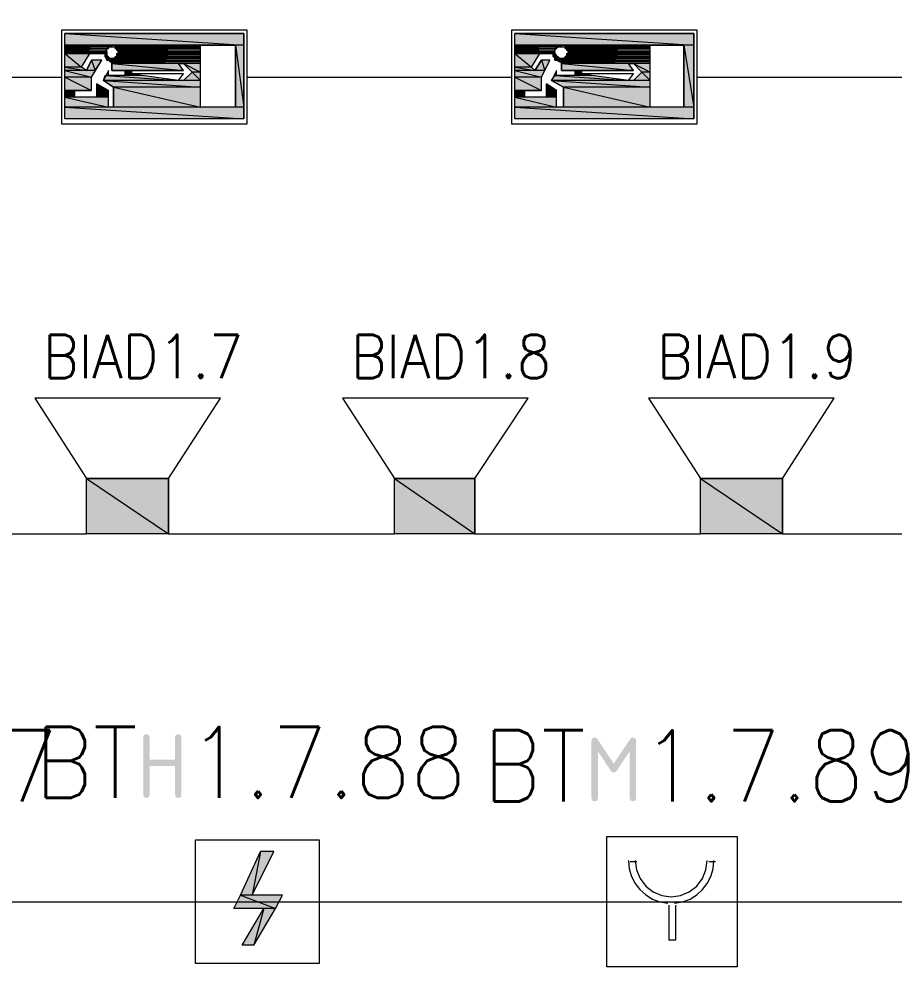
# Model space of a CAD drawing. Header units: millimetres. Extents: x 0 to 420, y 0 to 297.
# Drawn here: x 113.91 to 136.06, y 146.38 to 170.84 of the extents above; entities that cross this region are included whole.
import ezdxf

# ---------------------------------------------------------------- set-up
doc = ezdxf.new("R2010")
doc.units = ezdxf.units.MM
doc.styles.get("Standard").update_dxf_attribs({"font": 'STANDARD'})

msp = doc.modelspace()

# ---------------------------------------------------------------- hatches: boundary and pattern name
h = msp.add_hatch(color=82)
h.paths.add_polyline_path([(119.591668, 170.476333), (115.062001, 170.476333), (119.591668, 170.179999)], flags=0)
h.paths.add_polyline_path([(115.062001, 170.476333), (119.591668, 170.179999), (115.062001, 170.179999)], flags=0)
h = msp.add_hatch(color=82)
h.paths.add_polyline_path([(130.979334, 170.476333), (126.449668, 170.476333), (130.979334, 170.179999)], flags=0)
h.paths.add_polyline_path([(126.449668, 170.476333), (130.979334, 170.179999), (126.449668, 170.179999)], flags=0)
h = msp.add_hatch(color=82)
h.paths.add_polyline_path([(115.062001, 170.179999), (118.491001, 170.179999)], flags=0)
h.paths.add_polyline_path([(118.491001, 170.179999), (115.062001, 170.179999)], flags=0)
h = msp.add_hatch(color=82)
h.paths.add_polyline_path([(116.162668, 170.179999), (115.062001, 170.179999), (116.162668, 170.137666)], flags=0)
h.paths.add_polyline_path([(115.062001, 170.179999), (116.162668, 170.137666), (115.062001, 170.137666)], flags=0)
h = msp.add_hatch(color=82)
h.paths.add_polyline_path([(116.162668, 170.137666), (115.062001, 170.137666), (116.120335, 170.095333)], flags=0)
h.paths.add_polyline_path([(115.062001, 170.137666), (116.120335, 170.095333), (115.062001, 170.095333)], flags=0)
h = msp.add_hatch(color=82)
h.paths.add_polyline_path([(116.120335, 170.095333), (115.062001, 170.095333), (116.120335, 170.052999)], flags=0)
h.paths.add_polyline_path([(115.062001, 170.095333), (116.120335, 170.052999), (115.062001, 170.052999)], flags=0)
h = msp.add_hatch(color=82)
h.paths.add_polyline_path([(116.120335, 170.052999), (115.062001, 170.052999), (116.078001, 170.010666)], flags=0)
h.paths.add_polyline_path([(115.062001, 170.052999), (116.078001, 170.010666), (115.062001, 170.010666)], flags=0)
h = msp.add_hatch(color=82)
h.paths.add_polyline_path([(115.062001, 170.010666), (116.078001, 170.010666)], flags=0)
h.paths.add_polyline_path([(116.078001, 170.010666), (115.062001, 170.010666)], flags=0)
h = msp.add_hatch(color=82)
h.paths.add_polyline_path([(116.078001, 170.010666), (115.062001, 170.010666), (116.078001, 169.968333)], flags=0)
h.paths.add_polyline_path([(115.062001, 170.010666), (116.078001, 169.968333), (115.062001, 169.968333)], flags=0)
h = msp.add_hatch(color=82)
h.paths.add_polyline_path([(115.062001, 169.968333), (116.078001, 169.968333)], flags=0)
h.paths.add_polyline_path([(116.078001, 169.968333), (115.062001, 169.968333)], flags=0)
h = msp.add_hatch(color=82)
h.paths.add_polyline_path([(115.697001, 169.968333), (115.062001, 169.968333), (115.485335, 169.629666)], flags=0)
h.paths.add_polyline_path([(115.062001, 169.968333), (115.485335, 169.629666), (115.062001, 169.629666)], flags=0)
for color, points in [(82, [(116.120335, 170.010666), (116.078001, 170.010666)]), (82, [(116.078001, 170.010666), (116.120335, 170.010666), (116.120335, 169.968333)]), (82, [(116.120335, 169.968333), (116.120335, 169.925999)]), (82, [(116.205001, 170.137666), (116.247335, 170.137666), (116.162668, 170.137666)]), (82, [(116.162668, 170.137666), (116.162668, 170.095333)]), (82, [(116.205001, 170.179999), (116.205001, 170.137666)]), (82, [(116.247335, 170.179999), (116.247335, 170.137666)]), (82, [(116.332001, 170.095333), (116.374335, 170.095333)]), (82, [(127.465668, 170.010666), (127.465668, 169.968333)]), (82, [(127.465668, 169.968333), (127.508001, 169.925999), (127.465668, 169.925999)]), (82, [(127.508001, 170.137666), (127.550335, 170.137666), (127.508001, 170.095333)]), (82, [(127.592668, 170.137666), (127.635001, 170.137666), (127.550335, 170.137666)]), (82, [(127.592668, 170.179999), (127.592668, 170.137666)]), (82, [(127.635001, 170.179999), (127.635001, 170.137666)]), (82, [(127.719668, 170.095333), (127.762001, 170.095333)]), (82, [(116.120335, 169.925999), (116.162668, 169.883666), (116.120335, 169.883666)]), (82, [(116.162668, 169.883666), (116.205001, 169.841333), (116.162668, 169.841333)]), (82, [(116.374335, 169.883666), (116.332001, 169.883666)]), (82, [(116.374335, 169.925999), (116.374335, 169.883666)]), (82, [(127.465668, 169.925999), (127.508001, 169.925999)]), (82, [(127.508001, 169.925999), (127.508001, 169.883666)]), (82, [(127.550335, 169.883666), (127.592668, 169.841333), (127.550335, 169.841333)]), (82, [(127.762001, 169.925999), (127.762001, 169.883666), (127.719668, 169.883666)]), (82, [(115.866335, 169.206333), (115.993335, 169.121666), (115.866335, 169.121666)]), (82, [(127.254001, 169.206333), (127.381001, 169.121666), (127.254001, 169.121666)]), (7, [(117.043839, 151.210477), (117.043839, 152.66348), (117.063821, 152.724252), (117.124317, 152.744509), (117.185088, 152.724252), (117.205346, 152.66348), (117.205346, 152.098485), (117.850819, 152.098485), (117.850819, 152.66348), (117.871076, 152.724252), (117.931847, 152.744509), (117.992136, 152.724252), (118.012325, 152.66348), (118.012325, 151.210477), (117.992136, 151.149981), (117.931847, 151.129999), (117.871076, 151.149981), (117.850819, 151.210477), (117.850819, 151.936979), (117.205346, 151.936979), (117.205346, 151.210477), (117.185088, 151.149981), (117.124317, 151.129999), (117.063821, 151.149981)]), (7, [(129.438687, 152.659842), (129.498976, 152.639585), (129.519164, 152.578814), (129.519164, 151.12581), (129.498976, 151.065314), (129.438687, 151.045333), (129.377915, 151.065314), (129.357658, 151.12581), (129.357658, 152.313679), (129.028582, 151.820893), (128.993442, 151.783961), (128.954168, 151.771834), (128.913654, 151.783961), (128.878101, 151.820893), (128.550679, 152.313679), (128.550679, 151.12581), (128.530422, 151.065314), (128.46965, 151.045333), (128.409154, 151.065314), (128.389173, 151.12581), (128.389173, 152.578814), (128.409154, 152.639585), (128.46965, 152.659842), (128.509338, 152.649645), (128.540757, 152.619604), (128.954168, 151.999486), (129.369785, 152.624013), (129.398448, 152.650816)])]:
    msp.add_hatch(color=color).paths.add_polyline_path(points, flags=0)
h = msp.add_hatch(color=82)
h.paths.add_polyline_path([(116.120335, 169.925999), (116.078001, 169.968333)], flags=0)
h.paths.add_polyline_path([(116.078001, 169.968333), (116.120335, 169.925999), (116.078001, 169.925999)], flags=0)
h = msp.add_hatch(color=82)
h.paths.add_polyline_path([(118.491001, 170.179999), (116.332001, 170.179999), (118.491001, 170.137666)], flags=0)
h.paths.add_polyline_path([(116.332001, 170.179999), (118.491001, 170.137666), (116.332001, 170.137666)], flags=0)
h = msp.add_hatch(color=82)
h.paths.add_polyline_path([(116.374335, 170.137666), (116.332001, 170.137666), (116.374335, 170.095333)], flags=0)
h.paths.add_polyline_path([(116.332001, 170.137666), (116.374335, 170.095333), (116.332001, 170.095333)], flags=0)
h = msp.add_hatch(color=82)
h.paths.add_polyline_path([(116.374335, 170.137666), (118.491001, 170.137666)], flags=0)
h.paths.add_polyline_path([(118.491001, 170.137666), (116.374335, 170.137666)], flags=0)
h = msp.add_hatch(color=82)
h.paths.add_polyline_path([(118.491001, 170.137666), (116.374335, 170.137666), (118.491001, 170.095333)], flags=0)
h.paths.add_polyline_path([(116.374335, 170.137666), (118.491001, 170.095333), (116.416668, 170.095333)], flags=0)
h = msp.add_hatch(color=82)
h.paths.add_polyline_path([(116.374335, 170.095333), (116.416668, 170.052999), (116.374335, 170.052999)], flags=0)
h.paths.add_polyline_path([(116.416668, 170.052999), (116.374335, 170.052999), (116.416668, 170.010666)], flags=0)
h = msp.add_hatch(color=82)
h.paths.add_polyline_path([(116.416668, 169.968333), (116.374335, 169.968333), (116.416668, 169.925999)], flags=0)
h.paths.add_polyline_path([(116.374335, 169.968333), (116.416668, 169.925999), (116.374335, 169.925999)], flags=0)
h = msp.add_hatch(color=82)
h.paths.add_polyline_path([(118.491001, 170.095333), (116.416668, 170.095333), (118.491001, 170.052999)], flags=0)
h.paths.add_polyline_path([(116.416668, 170.095333), (118.491001, 170.052999), (116.416668, 170.052999)], flags=0)
h = msp.add_hatch(color=82)
h.paths.add_polyline_path([(118.491001, 170.052999), (116.416668, 170.052999), (118.491001, 170.010666)], flags=0)
h.paths.add_polyline_path([(116.416668, 170.052999), (118.491001, 170.010666), (116.416668, 170.010666)], flags=0)
h = msp.add_hatch(color=82)
h.paths.add_polyline_path([(116.416668, 170.010666), (118.491001, 170.010666)], flags=0)
h.paths.add_polyline_path([(118.491001, 170.010666), (116.416668, 170.010666)], flags=0)
h = msp.add_hatch(color=82)
h.paths.add_polyline_path([(118.491001, 170.010666), (116.416668, 170.010666), (118.491001, 169.968333)], flags=0)
h.paths.add_polyline_path([(116.416668, 170.010666), (118.491001, 169.968333), (116.416668, 169.968333)], flags=0)
h = msp.add_hatch(color=82)
h.paths.add_polyline_path([(116.416668, 169.968333), (118.491001, 169.968333)], flags=0)
h.paths.add_polyline_path([(118.491001, 169.968333), (116.416668, 169.968333)], flags=0)
h = msp.add_hatch(color=82)
h.paths.add_polyline_path([(118.491001, 169.968333), (116.416668, 169.968333), (118.491001, 169.925999)], flags=0)
h.paths.add_polyline_path([(116.416668, 169.968333), (118.491001, 169.925999), (116.416668, 169.925999)], flags=0)
h = msp.add_hatch(color=82)
h.paths.add_polyline_path([(119.591668, 170.179999), (119.380001, 170.179999), (119.591668, 168.613666)], flags=0)
h.paths.add_polyline_path([(119.380001, 170.179999), (119.591668, 168.613666), (119.380001, 168.613666)], flags=0)
h = msp.add_hatch(color=82)
h.paths.add_polyline_path([(126.449668, 170.179999), (129.878668, 170.179999)], flags=0)
h.paths.add_polyline_path([(129.878668, 170.179999), (126.449668, 170.179999)], flags=0)
h = msp.add_hatch(color=82)
h.paths.add_polyline_path([(127.550335, 170.179999), (126.449668, 170.179999), (127.508001, 170.137666)], flags=0)
h.paths.add_polyline_path([(126.449668, 170.179999), (127.508001, 170.137666), (126.449668, 170.137666)], flags=0)
h = msp.add_hatch(color=82)
h.paths.add_polyline_path([(127.508001, 170.137666), (126.449668, 170.137666), (127.465668, 170.095333)], flags=0)
h.paths.add_polyline_path([(126.449668, 170.137666), (127.465668, 170.095333), (126.449668, 170.095333)], flags=0)
h = msp.add_hatch(color=82)
h.paths.add_polyline_path([(127.465668, 170.095333), (126.449668, 170.095333), (127.465668, 170.052999)], flags=0)
h.paths.add_polyline_path([(126.449668, 170.095333), (127.465668, 170.052999), (126.449668, 170.052999)], flags=0)
h = msp.add_hatch(color=82)
h.paths.add_polyline_path([(127.465668, 170.052999), (126.449668, 170.052999), (127.465668, 170.010666)], flags=0)
h.paths.add_polyline_path([(126.449668, 170.052999), (127.465668, 170.010666), (126.449668, 170.010666)], flags=0)
h = msp.add_hatch(color=82)
h.paths.add_polyline_path([(126.449668, 170.010666), (127.465668, 170.010666)], flags=0)
h.paths.add_polyline_path([(127.465668, 170.010666), (126.449668, 170.010666)], flags=0)
h = msp.add_hatch(color=82)
h.paths.add_polyline_path([(127.465668, 170.010666), (126.449668, 170.010666), (127.465668, 169.968333)], flags=0)
h.paths.add_polyline_path([(126.449668, 170.010666), (127.465668, 169.968333), (126.449668, 169.968333)], flags=0)
h = msp.add_hatch(color=82)
h.paths.add_polyline_path([(126.449668, 169.968333), (127.465668, 169.968333)], flags=0)
h.paths.add_polyline_path([(127.465668, 169.968333), (126.449668, 169.968333)], flags=0)
h = msp.add_hatch(color=82)
h.paths.add_polyline_path([(127.084668, 169.968333), (126.449668, 169.968333), (126.873001, 169.629666)], flags=0)
h.paths.add_polyline_path([(126.449668, 169.968333), (126.873001, 169.629666), (126.449668, 169.629666)], flags=0)
h = msp.add_hatch(color=82)
h.paths.add_polyline_path([(127.465668, 169.968333), (127.423335, 169.968333), (127.465668, 169.925999)], flags=0)
h.paths.add_polyline_path([(127.423335, 169.968333), (127.465668, 169.925999), (127.423335, 169.925999)], flags=0)
h = msp.add_hatch(color=82)
h.paths.add_polyline_path([(129.878668, 170.179999), (127.719668, 170.179999), (129.878668, 170.137666)], flags=0)
h.paths.add_polyline_path([(127.719668, 170.179999), (129.878668, 170.137666), (127.719668, 170.137666)], flags=0)
h = msp.add_hatch(color=82)
h.paths.add_polyline_path([(127.762001, 170.137666), (127.719668, 170.137666), (127.762001, 170.095333)], flags=0)
h.paths.add_polyline_path([(127.719668, 170.137666), (127.762001, 170.095333), (127.719668, 170.095333)], flags=0)
h = msp.add_hatch(color=82)
h.paths.add_polyline_path([(127.762001, 170.137666), (129.878668, 170.137666)], flags=0)
h.paths.add_polyline_path([(129.878668, 170.137666), (127.762001, 170.137666)], flags=0)
h = msp.add_hatch(color=82)
h.paths.add_polyline_path([(129.878668, 170.137666), (127.762001, 170.137666), (129.878668, 170.095333)], flags=0)
h.paths.add_polyline_path([(127.762001, 170.137666), (129.878668, 170.095333), (127.804335, 170.095333)], flags=0)
h = msp.add_hatch(color=82)
h.paths.add_polyline_path([(127.762001, 170.095333), (127.804335, 170.052999), (127.762001, 170.052999)], flags=0)
h.paths.add_polyline_path([(127.804335, 170.052999), (127.762001, 170.052999), (127.804335, 170.010666)], flags=0)
h = msp.add_hatch(color=82)
h.paths.add_polyline_path([(127.804335, 169.968333), (127.762001, 169.968333), (127.804335, 169.925999)], flags=0)
h.paths.add_polyline_path([(127.762001, 169.968333), (127.804335, 169.925999), (127.762001, 169.925999)], flags=0)
h = msp.add_hatch(color=82)
h.paths.add_polyline_path([(129.878668, 170.095333), (127.804335, 170.095333), (129.878668, 170.052999)], flags=0)
h.paths.add_polyline_path([(127.804335, 170.095333), (129.878668, 170.052999), (127.804335, 170.052999)], flags=0)
h = msp.add_hatch(color=82)
h.paths.add_polyline_path([(129.878668, 170.052999), (127.804335, 170.052999), (129.878668, 170.010666)], flags=0)
h.paths.add_polyline_path([(127.804335, 170.052999), (129.878668, 170.010666), (127.804335, 170.010666)], flags=0)
h = msp.add_hatch(color=82)
h.paths.add_polyline_path([(127.804335, 170.010666), (129.878668, 170.010666)], flags=0)
h.paths.add_polyline_path([(129.878668, 170.010666), (127.804335, 170.010666)], flags=0)
h = msp.add_hatch(color=82)
h.paths.add_polyline_path([(129.878668, 170.010666), (127.804335, 170.010666), (129.878668, 169.968333)], flags=0)
h.paths.add_polyline_path([(127.804335, 170.010666), (129.878668, 169.968333), (127.804335, 169.968333)], flags=0)
h = msp.add_hatch(color=82)
h.paths.add_polyline_path([(127.804335, 169.968333), (129.878668, 169.968333)], flags=0)
h.paths.add_polyline_path([(129.878668, 169.968333), (127.804335, 169.968333)], flags=0)
h = msp.add_hatch(color=82)
h.paths.add_polyline_path([(129.878668, 169.968333), (127.804335, 169.968333), (129.878668, 169.925999)], flags=0)
h.paths.add_polyline_path([(127.804335, 169.968333), (129.878668, 169.925999), (127.804335, 169.925999)], flags=0)
h = msp.add_hatch(color=82)
h.paths.add_polyline_path([(130.979334, 170.179999), (130.725334, 170.179999), (130.979334, 168.613666)], flags=0)
h.paths.add_polyline_path([(130.725334, 170.179999), (130.979334, 168.613666), (130.725334, 168.613666)], flags=0)
h = msp.add_hatch(color=82)
h.paths.add_polyline_path([(115.993335, 169.798999), (115.739335, 169.798999), (115.824001, 169.544999)], flags=0)
h.paths.add_polyline_path([(115.739335, 169.798999), (115.824001, 169.544999), (115.612335, 169.544999)], flags=0)
h = msp.add_hatch(color=82)
h.paths.add_polyline_path([(116.120335, 169.925999), (116.078001, 169.925999), (116.120335, 169.883666)], flags=0)
h.paths.add_polyline_path([(116.078001, 169.925999), (116.120335, 169.883666), (116.078001, 169.883666)], flags=0)
h = msp.add_hatch(color=82)
h.paths.add_polyline_path([(116.162668, 169.883666), (116.078001, 169.883666)], flags=0)
h.paths.add_polyline_path([(116.162668, 169.883666), (116.078001, 169.883666), (116.120335, 169.883666)], flags=0)
h = msp.add_hatch(color=82)
h.paths.add_polyline_path([(116.162668, 169.883666), (116.078001, 169.883666), (116.162668, 169.841333)], flags=0)
h.paths.add_polyline_path([(116.078001, 169.883666), (116.162668, 169.841333), (116.120335, 169.841333)], flags=0)
h = msp.add_hatch(color=82)
h.paths.add_polyline_path([(116.205001, 169.841333), (116.120335, 169.841333), (116.205001, 169.798999)], flags=0)
h.paths.add_polyline_path([(116.120335, 169.841333), (116.205001, 169.798999), (116.120335, 169.798999)], flags=0)
h = msp.add_hatch(color=82)
h.paths.add_polyline_path([(116.120335, 169.798999), (116.289668, 169.798999)], flags=0)
h.paths.add_polyline_path([(116.289668, 169.798999), (116.120335, 169.798999)], flags=0)
h = msp.add_hatch(color=82)
h.paths.add_polyline_path([(118.491001, 169.798999), (116.162668, 169.798999), (118.491001, 169.756666)], flags=0)
h.paths.add_polyline_path([(116.162668, 169.798999), (118.491001, 169.756666), (116.205001, 169.756666)], flags=0)
h = msp.add_hatch(color=82)
h.paths.add_polyline_path([(116.247335, 169.798999), (116.247335, 169.841333)], flags=0)
h.paths.add_polyline_path([(116.247335, 169.798999), (116.247335, 169.841333), (116.289668, 169.841333)], flags=0)
h = msp.add_hatch(color=82)
h.paths.add_polyline_path([(118.491001, 169.756666), (116.247335, 169.756666), (118.491001, 169.714333)], flags=0)
h.paths.add_polyline_path([(116.247335, 169.756666), (118.491001, 169.714333), (116.247335, 169.714333)], flags=0)
h = msp.add_hatch(color=82)
h.paths.add_polyline_path([(116.332001, 169.841333), (116.332001, 169.883666)], flags=0)
h.paths.add_polyline_path([(116.332001, 169.883666), (116.332001, 169.841333), (116.289668, 169.841333)], flags=0)
h = msp.add_hatch(color=82)
h.paths.add_polyline_path([(118.491001, 169.841333), (116.332001, 169.841333), (118.491001, 169.798999)], flags=0)
h.paths.add_polyline_path([(116.332001, 169.841333), (118.491001, 169.798999), (116.289668, 169.798999)], flags=0)
h = msp.add_hatch(color=82)
h.paths.add_polyline_path([(118.491001, 169.883666), (116.374335, 169.883666), (118.491001, 169.841333)], flags=0)
h.paths.add_polyline_path([(116.374335, 169.883666), (118.491001, 169.841333), (116.332001, 169.841333)], flags=0)
h = msp.add_hatch(color=82)
h.paths.add_polyline_path([(118.491001, 169.883666), (116.416668, 169.883666)], flags=0)
h.paths.add_polyline_path([(116.416668, 169.883666), (118.491001, 169.883666), (116.374335, 169.883666)], flags=0)
h = msp.add_hatch(color=82)
h.paths.add_polyline_path([(118.491001, 169.925999), (116.416668, 169.925999), (118.491001, 169.883666)], flags=0)
h.paths.add_polyline_path([(116.416668, 169.925999), (118.491001, 169.883666), (116.416668, 169.883666)], flags=0)
h = msp.add_hatch(color=82)
h.paths.add_polyline_path([(127.338668, 169.798999), (127.127001, 169.798999), (127.211668, 169.544999)], flags=0)
h.paths.add_polyline_path([(127.127001, 169.798999), (127.211668, 169.544999), (126.957668, 169.544999)], flags=0)
h = msp.add_hatch(color=82)
h.paths.add_polyline_path([(127.465668, 169.925999), (127.423335, 169.925999), (127.465668, 169.883666)], flags=0)
h.paths.add_polyline_path([(127.423335, 169.925999), (127.465668, 169.883666), (127.423335, 169.883666)], flags=0)
h = msp.add_hatch(color=82)
h.paths.add_polyline_path([(127.508001, 169.883666), (127.423335, 169.883666)], flags=0)
h.paths.add_polyline_path([(127.423335, 169.883666), (127.508001, 169.883666), (127.465668, 169.883666)], flags=0)
h = msp.add_hatch(color=82)
h.paths.add_polyline_path([(127.508001, 169.883666), (127.465668, 169.883666), (127.550335, 169.841333)], flags=0)
h.paths.add_polyline_path([(127.465668, 169.883666), (127.550335, 169.841333), (127.465668, 169.841333)], flags=0)
h = msp.add_hatch(color=82)
h.paths.add_polyline_path([(127.592668, 169.841333), (127.465668, 169.841333), (127.592668, 169.798999)], flags=0)
h.paths.add_polyline_path([(127.465668, 169.841333), (127.592668, 169.798999), (127.465668, 169.798999)], flags=0)
h = msp.add_hatch(color=82)
h.paths.add_polyline_path([(127.508001, 169.798999), (127.677335, 169.798999)], flags=0)
h.paths.add_polyline_path([(127.677335, 169.798999), (127.508001, 169.798999)], flags=0)
h = msp.add_hatch(color=82)
h.paths.add_polyline_path([(129.878668, 169.798999), (127.550335, 169.798999), (129.878668, 169.756666)], flags=0)
h.paths.add_polyline_path([(127.550335, 169.798999), (129.878668, 169.756666), (127.592668, 169.756666)], flags=0)
h = msp.add_hatch(color=82)
h.paths.add_polyline_path([(127.635001, 169.798999), (127.635001, 169.841333)], flags=0)
h.paths.add_polyline_path([(127.635001, 169.798999), (127.635001, 169.841333), (127.677335, 169.841333)], flags=0)
h = msp.add_hatch(color=82)
h.paths.add_polyline_path([(129.878668, 169.756666), (127.635001, 169.756666), (129.878668, 169.714333)], flags=0)
h.paths.add_polyline_path([(127.635001, 169.756666), (129.878668, 169.714333), (127.635001, 169.714333)], flags=0)
h = msp.add_hatch(color=82)
h.paths.add_polyline_path([(127.719668, 169.841333), (127.719668, 169.883666)], flags=0)
h.paths.add_polyline_path([(127.719668, 169.883666), (127.719668, 169.841333), (127.677335, 169.841333)], flags=0)
h = msp.add_hatch(color=82)
h.paths.add_polyline_path([(129.878668, 169.841333), (127.719668, 169.841333), (129.878668, 169.798999)], flags=0)
h.paths.add_polyline_path([(127.719668, 169.841333), (129.878668, 169.798999), (127.677335, 169.798999)], flags=0)
h = msp.add_hatch(color=82)
h.paths.add_polyline_path([(127.719668, 169.883666), (127.762001, 169.883666)], flags=0)
h.paths.add_polyline_path([(127.762001, 169.883666), (127.719668, 169.883666)], flags=0)
h = msp.add_hatch(color=82)
h.paths.add_polyline_path([(129.878668, 169.883666), (127.762001, 169.883666), (129.878668, 169.841333)], flags=0)
h.paths.add_polyline_path([(127.762001, 169.883666), (129.878668, 169.841333), (127.719668, 169.841333)], flags=0)
h = msp.add_hatch(color=82)
h.paths.add_polyline_path([(129.878668, 169.883666), (127.804335, 169.883666)], flags=0)
h.paths.add_polyline_path([(127.804335, 169.883666), (129.878668, 169.883666), (127.762001, 169.883666)], flags=0)
h = msp.add_hatch(color=82)
h.paths.add_polyline_path([(129.878668, 169.925999), (127.804335, 169.925999), (129.878668, 169.883666)], flags=0)
h.paths.add_polyline_path([(127.804335, 169.925999), (129.878668, 169.883666), (127.804335, 169.883666)], flags=0)
h = msp.add_hatch(color=82)
h.paths.add_polyline_path([(115.485335, 169.629666), (115.062001, 169.629666), (115.612335, 169.544999)], flags=0)
h.paths.add_polyline_path([(115.062001, 169.629666), (115.612335, 169.544999), (115.062001, 169.544999)], flags=0)
h = msp.add_hatch(color=82)
h.paths.add_polyline_path([(115.824001, 169.544999), (115.062001, 169.544999), (115.739335, 169.375666)], flags=0)
h.paths.add_polyline_path([(115.062001, 169.544999), (115.739335, 169.375666), (115.062001, 169.375666)], flags=0)
h = msp.add_hatch(color=82)
h.paths.add_polyline_path([(117.940668, 169.714333), (116.247335, 169.714333), (118.067668, 169.544999)], flags=0)
h.paths.add_polyline_path([(116.247335, 169.714333), (118.067668, 169.544999), (116.247335, 169.544999)], flags=0)
h = msp.add_hatch(color=82)
h.paths.add_polyline_path([(116.755335, 169.544999), (116.586001, 169.544999), (116.755335, 169.460333)], flags=0)
h.paths.add_polyline_path([(116.586001, 169.544999), (116.755335, 169.460333), (116.586001, 169.460333)], flags=0)
h = msp.add_hatch(color=82)
h.paths.add_polyline_path([(118.491001, 169.714333), (118.067668, 169.714333), (118.491001, 169.502666)], flags=0)
h.paths.add_polyline_path([(118.067668, 169.714333), (118.491001, 169.502666), (118.279335, 169.502666)], flags=0)
h = msp.add_hatch(color=82)
h.paths.add_polyline_path([(118.491001, 169.502666), (118.279335, 169.502666), (118.491001, 169.290999)], flags=0)
h.paths.add_polyline_path([(118.279335, 169.502666), (118.491001, 169.290999), (118.067668, 169.290999)], flags=0)
h = msp.add_hatch(color=82)
h.paths.add_polyline_path([(126.873001, 169.629666), (126.449668, 169.629666), (126.957668, 169.544999)], flags=0)
h.paths.add_polyline_path([(126.449668, 169.629666), (126.957668, 169.544999), (126.449668, 169.544999)], flags=0)
h = msp.add_hatch(color=82)
h.paths.add_polyline_path([(127.211668, 169.544999), (126.449668, 169.544999), (127.127001, 169.375666)], flags=0)
h.paths.add_polyline_path([(126.449668, 169.544999), (127.127001, 169.375666), (126.449668, 169.375666)], flags=0)
h = msp.add_hatch(color=82)
h.paths.add_polyline_path([(129.328334, 169.714333), (127.635001, 169.714333), (129.455334, 169.544999)], flags=0)
h.paths.add_polyline_path([(127.635001, 169.714333), (129.455334, 169.544999), (127.635001, 169.544999)], flags=0)
h = msp.add_hatch(color=82)
h.paths.add_polyline_path([(128.143001, 169.544999), (127.973668, 169.544999), (128.143001, 169.460333)], flags=0)
h.paths.add_polyline_path([(127.973668, 169.544999), (128.143001, 169.460333), (127.973668, 169.460333)], flags=0)
h = msp.add_hatch(color=82)
h.paths.add_polyline_path([(129.878668, 169.714333), (129.455334, 169.714333), (129.878668, 169.502666)], flags=0)
h.paths.add_polyline_path([(129.455334, 169.714333), (129.878668, 169.502666), (129.667001, 169.502666)], flags=0)
h = msp.add_hatch(color=82)
h.paths.add_polyline_path([(129.878668, 169.502666), (129.667001, 169.502666), (129.878668, 169.290999)], flags=0)
h.paths.add_polyline_path([(129.667001, 169.502666), (129.878668, 169.290999), (129.455334, 169.290999)], flags=0)
h = msp.add_hatch(color=82)
h.paths.add_polyline_path([(115.739335, 169.375666), (115.062001, 169.375666), (115.739335, 169.036999)], flags=0)
h.paths.add_polyline_path([(115.062001, 169.375666), (115.739335, 169.036999), (115.062001, 169.036999)], flags=0)
h = msp.add_hatch(color=82)
h.paths.add_polyline_path([(117.009335, 169.417999), (116.078001, 169.417999), (117.940668, 169.290999)], flags=0)
h.paths.add_polyline_path([(116.078001, 169.417999), (117.940668, 169.290999), (116.035668, 169.290999)], flags=0)
h = msp.add_hatch(color=82)
h.paths.add_polyline_path([(118.491001, 169.290999), (116.035668, 169.290999), (118.491001, 169.121666)], flags=0)
h.paths.add_polyline_path([(116.035668, 169.290999), (118.491001, 169.121666), (116.289668, 169.121666)], flags=0)
h = msp.add_hatch(color=82)
h.paths.add_polyline_path([(116.755335, 169.460333), (116.586001, 169.460333), (117.009335, 169.417999)], flags=0)
h.paths.add_polyline_path([(116.586001, 169.460333), (117.009335, 169.417999), (116.586001, 169.417999)], flags=0)
h = msp.add_hatch(color=82)
h.paths.add_polyline_path([(127.127001, 169.375666), (126.449668, 169.375666), (127.127001, 169.036999)], flags=0)
h.paths.add_polyline_path([(126.449668, 169.375666), (127.127001, 169.036999), (126.449668, 169.036999)], flags=0)
h = msp.add_hatch(color=82)
h.paths.add_polyline_path([(128.397001, 169.417999), (127.465668, 169.417999), (129.328334, 169.290999)], flags=0)
h.paths.add_polyline_path([(127.465668, 169.417999), (129.328334, 169.290999), (127.381001, 169.290999)], flags=0)
h = msp.add_hatch(color=82)
h.paths.add_polyline_path([(129.878668, 169.290999), (127.381001, 169.290999), (129.878668, 169.121666)], flags=0)
h.paths.add_polyline_path([(127.381001, 169.290999), (129.878668, 169.121666), (127.677335, 169.121666)], flags=0)
h = msp.add_hatch(color=82)
h.paths.add_polyline_path([(128.143001, 169.460333), (127.973668, 169.460333), (128.397001, 169.417999)], flags=0)
h.paths.add_polyline_path([(127.973668, 169.460333), (128.397001, 169.417999), (127.973668, 169.417999)], flags=0)
h = msp.add_hatch(color=82)
h.paths.add_polyline_path([(115.316001, 169.036999), (115.062001, 169.036999), (115.316001, 168.867666)], flags=0)
h.paths.add_polyline_path([(115.062001, 169.036999), (115.316001, 168.867666), (115.062001, 168.867666)], flags=0)
h = msp.add_hatch(color=82)
h.paths.add_polyline_path([(115.993335, 169.121666), (115.866335, 169.121666), (116.162668, 169.036999)], flags=0)
h.paths.add_polyline_path([(115.866335, 169.121666), (116.162668, 169.036999), (115.866335, 169.036999)], flags=0)
h = msp.add_hatch(color=82)
h.paths.add_polyline_path([(116.162668, 169.036999), (115.866335, 169.036999), (116.162668, 168.867666)], flags=0)
h.paths.add_polyline_path([(115.866335, 169.036999), (116.162668, 168.867666), (115.866335, 168.867666)], flags=0)
h = msp.add_hatch(color=82)
h.paths.add_polyline_path([(118.491001, 169.121666), (116.289668, 169.121666), (118.491001, 168.613666)], flags=0)
h.paths.add_polyline_path([(116.289668, 169.121666), (118.491001, 168.613666), (116.289668, 168.613666)], flags=0)
h = msp.add_hatch(color=82)
h.paths.add_polyline_path([(126.703668, 169.036999), (126.449668, 169.036999), (126.703668, 168.867666)], flags=0)
h.paths.add_polyline_path([(126.449668, 169.036999), (126.703668, 168.867666), (126.449668, 168.867666)], flags=0)
h = msp.add_hatch(color=82)
h.paths.add_polyline_path([(127.381001, 169.121666), (127.254001, 169.121666), (127.508001, 169.036999)], flags=0)
h.paths.add_polyline_path([(127.254001, 169.121666), (127.508001, 169.036999), (127.254001, 169.036999)], flags=0)
h = msp.add_hatch(color=82)
h.paths.add_polyline_path([(127.508001, 169.036999), (127.254001, 169.036999), (127.508001, 168.867666)], flags=0)
h.paths.add_polyline_path([(127.254001, 169.036999), (127.508001, 168.867666), (127.254001, 168.867666)], flags=0)
h = msp.add_hatch(color=82)
h.paths.add_polyline_path([(129.878668, 169.121666), (127.677335, 169.121666), (129.878668, 168.613666)], flags=0)
h.paths.add_polyline_path([(127.677335, 169.121666), (129.878668, 168.613666), (127.677335, 168.613666)], flags=0)
h = msp.add_hatch(color=82)
h.paths.add_polyline_path([(116.162668, 168.867666), (115.062001, 168.867666), (116.162668, 168.613666)], flags=0)
h.paths.add_polyline_path([(115.062001, 168.867666), (116.162668, 168.613666), (115.062001, 168.613666)], flags=0)
h = msp.add_hatch(color=82)
h.paths.add_polyline_path([(127.508001, 168.867666), (126.449668, 168.867666), (127.508001, 168.613666)], flags=0)
h.paths.add_polyline_path([(126.449668, 168.867666), (127.508001, 168.613666), (126.449668, 168.613666)], flags=0)
h = msp.add_hatch(color=82)
h.paths.add_polyline_path([(119.591668, 168.613666), (115.062001, 168.613666), (119.591668, 168.317333)], flags=0)
h.paths.add_polyline_path([(115.062001, 168.613666), (119.591668, 168.317333), (115.062001, 168.317333)], flags=0)
h = msp.add_hatch(color=82)
h.paths.add_polyline_path([(130.979334, 168.613666), (126.449668, 168.613666), (130.979334, 168.317333)], flags=0)
h.paths.add_polyline_path([(126.449668, 168.613666), (130.979334, 168.317333), (126.449668, 168.317333)], flags=0)
h = msp.add_hatch(color=82)
h.paths.add_polyline_path([(117.686668, 159.215666), (115.612335, 159.215666), (117.686668, 157.818666)], flags=0)
h.paths.add_polyline_path([(115.612335, 159.215666), (117.686668, 157.818666), (115.612335, 157.818666)], flags=0)
h = msp.add_hatch(color=82)
h.paths.add_polyline_path([(125.433668, 159.215666), (123.401668, 159.215666), (125.433668, 157.818666)], flags=0)
h.paths.add_polyline_path([(123.401668, 159.215666), (125.433668, 157.818666), (123.401668, 157.818666)], flags=0)
h = msp.add_hatch(color=82)
h.paths.add_polyline_path([(133.223001, 159.215666), (131.148668, 159.215666), (133.223001, 157.818666)], flags=0)
h.paths.add_polyline_path([(131.148668, 159.215666), (133.223001, 157.818666), (131.148668, 157.818666)], flags=0)
h = msp.add_hatch(color=1)
h.paths.add_polyline_path([(120.353668, 149.775333), (120.015001, 149.775333), (119.803335, 148.674666)], flags=0)
h.paths.add_polyline_path([(120.015001, 149.775333), (119.803335, 148.674666), (119.507001, 148.674666)], flags=0)
h = msp.add_hatch(color=1)
h.paths.add_polyline_path([(120.565335, 148.674666), (119.507001, 148.674666), (120.396001, 148.335999)], flags=0)
h.paths.add_polyline_path([(119.507001, 148.674666), (120.396001, 148.335999), (119.337668, 148.335999)], flags=0)
h = msp.add_hatch(color=1)
h.paths.add_polyline_path([(120.396001, 148.335999), (120.099668, 148.335999), (119.845668, 147.404666)], flags=0)
h.paths.add_polyline_path([(120.099668, 148.335999), (119.845668, 147.404666), (119.549335, 147.404666)], flags=0)

# ---------------------------------------------------------------- linework, layer by layer
at = {"color": 1, "lineweight": 0}
for points in [[(73.702335, 124.714), (76.538668, 124.714), (76.538668, 77.597), (297.434, 77.597), (297.434, 114.342333), (105.664001, 114.342333), (105.664001, 125.941666), (357.251, 125.941666), (357.251, 139.191999), (105.664001, 139.191999), (105.664001, 148.505333), (357.251, 148.505333), (357.251, 185.462333), (262.466667, 185.462333)], [(129.328334, 149.545704), (129.347552, 149.338818), (129.404073, 149.144688), (129.494294, 148.967213), (129.614614, 148.810295), (129.761428, 148.677834), (129.931136, 148.573731), (130.120134, 148.501888), (130.324819, 148.466204)], [(129.370668, 149.521333), (129.540001, 149.521333)], [(129.497668, 149.54625), (129.528354, 149.30803), (129.61835, 149.08959), (129.76151, 148.901646), (129.951693, 148.754913), (130.173592, 148.662973), (130.407834, 148.632326), (130.642077, 148.662973), (130.863976, 148.754913), (131.054159, 148.901646), (131.197319, 149.08959), (131.287315, 149.30803), (131.318001, 149.54625)], [(130.490867, 148.466191), (130.69555, 148.501877), (130.884544, 148.573725), (131.054246, 148.677832), (131.201056, 148.810298), (131.321373, 148.967219), (131.411595, 149.144693), (131.468122, 149.338818), (131.487351, 149.545691)], [(131.360334, 149.521333), (131.529668, 149.521333)], [(130.344334, 148.420666), (130.344334, 147.531666)], [(130.513668, 148.420666), (130.513668, 147.531666)], [(130.513668, 147.531666), (130.344334, 147.531666)]]:
    msp.add_lwpolyline(points, dxfattribs=at)
at = {"color": 92, "lineweight": 0}
for points in [[(119.676335, 170.560999), (114.977335, 170.560999), (114.977335, 168.190333), (119.676335, 168.190333)], [(131.064001, 170.560999), (126.365001, 170.560999), (126.365001, 168.190333), (131.064001, 168.190333)]]:
    msp.add_lwpolyline(points, close=True, dxfattribs=at)
at = {"color": 82, "lineweight": 0}
for points in [[(119.591668, 170.476333), (115.062001, 170.476333), (119.591668, 170.179999)], [(115.062001, 170.476333), (119.591668, 170.179999), (115.062001, 170.179999)], [(115.062001, 170.476333), (119.591668, 170.476333), (119.591668, 168.317333), (115.062001, 168.317333)], [(130.979334, 170.476333), (126.449668, 170.476333), (130.979334, 170.179999)], [(126.449668, 170.476333), (130.979334, 170.179999), (126.449668, 170.179999)], [(126.449668, 170.476333), (130.979334, 170.476333), (130.979334, 168.317333), (126.449668, 168.317333)], [(115.062001, 170.179999), (118.491001, 170.179999)], [(118.491001, 170.179999), (115.062001, 170.179999)], [(116.162668, 170.179999), (115.062001, 170.179999), (116.162668, 170.137666)], [(115.062001, 170.179999), (116.162668, 170.137666), (115.062001, 170.137666)], [(116.162668, 170.137666), (115.062001, 170.137666), (116.120335, 170.095333)], [(115.062001, 170.137666), (116.120335, 170.095333), (115.062001, 170.095333)], [(116.120335, 170.095333), (115.062001, 170.095333), (116.120335, 170.052999)], [(115.062001, 170.095333), (116.120335, 170.052999), (115.062001, 170.052999)], [(116.120335, 170.052999), (115.062001, 170.052999), (116.078001, 170.010666)], [(115.062001, 170.052999), (116.078001, 170.010666), (115.062001, 170.010666)], [(115.062001, 170.010666), (116.078001, 170.010666)], [(116.078001, 170.010666), (115.062001, 170.010666)], [(116.078001, 170.010666), (115.062001, 170.010666), (116.078001, 169.968333)], [(115.062001, 170.010666), (116.078001, 169.968333), (115.062001, 169.968333)], [(115.062001, 169.968333), (116.078001, 169.968333)], [(116.078001, 169.968333), (115.062001, 169.968333)], [(115.697001, 169.968333), (115.062001, 169.968333), (115.485335, 169.629666)], [(115.062001, 169.968333), (115.485335, 169.629666), (115.062001, 169.629666)], [(115.316001, 169.036999), (115.739335, 169.036999), (115.739335, 169.375666), (115.993335, 169.798999), (115.739335, 169.798999), (115.612335, 169.544999), (115.485335, 169.629666), (115.697001, 169.968333), (116.078001, 169.968333), (116.078001, 169.925999), (116.078001, 169.883666), (116.120335, 169.798999), (116.162668, 169.798999), (116.205001, 169.756666), (116.247335, 169.756666), (116.247335, 169.798999), (116.247335, 169.544999), (116.586001, 169.544999), (116.586001, 169.417999), (116.162668, 169.417999), (116.162668, 169.544999), (116.035668, 169.290999), (116.289668, 169.121666), (116.289668, 168.613666), (116.162668, 168.613666), (116.162668, 169.036999), (115.866335, 169.206333), (115.866335, 168.867666), (115.316001, 168.867666)], [(116.120335, 170.010666), (116.078001, 170.010666)], [(116.078001, 170.010666), (116.120335, 170.010666), (116.120335, 169.968333)], [(116.120335, 169.925999), (116.078001, 169.968333)], [(116.078001, 169.968333), (116.120335, 169.925999), (116.078001, 169.925999)], [(116.247335, 170.137666), (116.289668, 170.137666), (116.332001, 170.137666), (116.374335, 170.095333), (116.374335, 170.052999), (116.416668, 170.010666), (116.416668, 169.968333), (116.374335, 169.925999), (116.374335, 169.883666), (116.332001, 169.883666), (116.332001, 169.841333), (116.289668, 169.841333), (116.247335, 169.841333), (116.205001, 169.841333), (116.162668, 169.883666), (116.120335, 169.925999), (116.120335, 169.968333), (116.120335, 170.010666), (116.120335, 170.052999), (116.120335, 170.095333), (116.162668, 170.095333), (116.162668, 170.137666), (116.205001, 170.137666)], [(116.120335, 169.968333), (116.120335, 169.925999)], [(116.120335, 169.925999), (116.120335, 169.968333)], [(116.205001, 170.137666), (116.247335, 170.137666), (116.162668, 170.137666)], [(116.162668, 170.137666), (116.162668, 170.095333)], [(116.205001, 170.179999), (116.205001, 170.137666)], [(118.491001, 170.179999), (116.205001, 170.179999)], [(116.247335, 170.179999), (116.247335, 170.137666)], [(118.491001, 170.179999), (116.289668, 170.179999)], [(118.491001, 170.179999), (116.332001, 170.179999), (118.491001, 170.137666)], [(116.332001, 170.179999), (118.491001, 170.137666), (116.332001, 170.137666)], [(116.374335, 170.137666), (116.332001, 170.137666), (116.374335, 170.095333)], [(116.332001, 170.137666), (116.374335, 170.095333), (116.332001, 170.095333)], [(118.491001, 170.137666), (116.332001, 170.137666)], [(116.332001, 170.095333), (116.374335, 170.095333)], [(116.374335, 170.137666), (118.491001, 170.137666)], [(118.491001, 170.137666), (116.374335, 170.137666)], [(118.491001, 170.137666), (116.374335, 170.137666), (118.491001, 170.095333)], [(116.374335, 170.137666), (118.491001, 170.095333), (116.416668, 170.095333)], [(116.374335, 170.095333), (116.416668, 170.052999), (116.374335, 170.052999)], [(116.416668, 170.052999), (116.374335, 170.095333)], [(116.416668, 170.052999), (116.374335, 170.052999), (116.416668, 170.010666)], [(116.416668, 169.968333), (116.374335, 169.968333), (116.416668, 169.925999)], [(116.374335, 169.968333), (116.416668, 169.925999), (116.374335, 169.925999)], [(118.491001, 170.095333), (116.416668, 170.095333), (118.491001, 170.052999)], [(116.416668, 170.095333), (118.491001, 170.052999), (116.416668, 170.052999)], [(118.491001, 170.052999), (116.416668, 170.052999), (118.491001, 170.010666)], [(116.416668, 170.052999), (118.491001, 170.010666), (116.416668, 170.010666)], [(116.416668, 170.010666), (118.491001, 170.010666)], [(118.491001, 170.010666), (116.416668, 170.010666)], [(118.491001, 170.010666), (116.416668, 170.010666), (118.491001, 169.968333)], [(116.416668, 170.010666), (118.491001, 169.968333), (116.416668, 169.968333)], [(118.491001, 170.010666), (116.416668, 170.010666)], [(116.416668, 169.968333), (118.491001, 169.968333)], [(118.491001, 169.968333), (116.416668, 169.968333)], [(118.491001, 169.968333), (116.416668, 169.968333), (118.491001, 169.925999)], [(116.416668, 169.968333), (118.491001, 169.925999), (116.416668, 169.925999)], [(118.491001, 170.179999), (119.380001, 170.179999), (119.380001, 168.613666), (118.491001, 168.613666)], [(119.591668, 170.179999), (119.380001, 170.179999), (119.591668, 168.613666)], [(119.380001, 170.179999), (119.591668, 168.613666), (119.380001, 168.613666)], [(126.449668, 170.179999), (129.878668, 170.179999)], [(129.878668, 170.179999), (126.449668, 170.179999)], [(127.550335, 170.179999), (126.449668, 170.179999), (127.508001, 170.137666)], [(126.449668, 170.179999), (127.508001, 170.137666), (126.449668, 170.137666)], [(127.508001, 170.137666), (126.449668, 170.137666), (127.465668, 170.095333)], [(126.449668, 170.137666), (127.465668, 170.095333), (126.449668, 170.095333)], [(127.465668, 170.095333), (126.449668, 170.095333), (127.465668, 170.052999)], [(126.449668, 170.095333), (127.465668, 170.052999), (126.449668, 170.052999)], [(127.465668, 170.052999), (126.449668, 170.052999), (127.465668, 170.010666)], [(126.449668, 170.052999), (127.465668, 170.010666), (126.449668, 170.010666)], [(126.449668, 170.010666), (127.465668, 170.010666)], [(127.465668, 170.010666), (126.449668, 170.010666)], [(127.465668, 170.010666), (126.449668, 170.010666), (127.465668, 169.968333)], [(126.449668, 170.010666), (127.465668, 169.968333), (126.449668, 169.968333)], [(126.449668, 169.968333), (127.465668, 169.968333)], [(127.465668, 169.968333), (126.449668, 169.968333)], [(127.084668, 169.968333), (126.449668, 169.968333), (126.873001, 169.629666)], [(126.449668, 169.968333), (126.873001, 169.629666), (126.449668, 169.629666)], [(126.703668, 169.036999), (127.127001, 169.036999), (127.127001, 169.375666), (127.338668, 169.798999), (127.127001, 169.798999), (126.957668, 169.544999), (126.873001, 169.629666), (127.084668, 169.968333), (127.423335, 169.968333), (127.423335, 169.925999), (127.423335, 169.883666), (127.465668, 169.883666), (127.465668, 169.798999), (127.508001, 169.798999), (127.592668, 169.756666), (127.635001, 169.756666), (127.635001, 169.798999), (127.635001, 169.544999), (127.973668, 169.544999), (127.973668, 169.417999), (127.508001, 169.417999), (127.508001, 169.544999), (127.381001, 169.290999), (127.677335, 169.121666), (127.677335, 168.613666), (127.508001, 168.613666), (127.508001, 169.036999), (127.254001, 169.206333), (127.254001, 168.867666), (126.703668, 168.867666)], [(127.465668, 169.968333), (127.423335, 169.968333), (127.465668, 169.925999)], [(127.423335, 169.968333), (127.465668, 169.925999), (127.423335, 169.925999)], [(127.635001, 170.137666), (127.677335, 170.137666), (127.719668, 170.137666), (127.762001, 170.095333), (127.762001, 170.052999), (127.804335, 170.010666), (127.804335, 169.968333), (127.762001, 169.925999), (127.762001, 169.883666), (127.719668, 169.883666), (127.719668, 169.841333), (127.677335, 169.841333), (127.635001, 169.841333), (127.592668, 169.841333), (127.550335, 169.883666), (127.508001, 169.883666), (127.508001, 169.925999), (127.465668, 169.925999), (127.465668, 169.968333), (127.465668, 170.010666), (127.465668, 170.052999), (127.508001, 170.095333), (127.550335, 170.137666), (127.592668, 170.137666)], [(127.465668, 170.010666), (127.465668, 169.968333)], [(127.465668, 169.968333), (127.508001, 169.925999), (127.465668, 169.925999)], [(127.508001, 169.925999), (127.465668, 169.968333)], [(127.508001, 170.137666), (127.550335, 170.137666), (127.508001, 170.095333)], [(127.592668, 170.137666), (127.635001, 170.137666), (127.550335, 170.137666)], [(127.592668, 170.179999), (127.592668, 170.137666)], [(129.878668, 170.179999), (127.592668, 170.179999)], [(127.635001, 170.179999), (127.635001, 170.137666)], [(129.878668, 170.179999), (127.677335, 170.179999)], [(129.878668, 170.179999), (127.719668, 170.179999), (129.878668, 170.137666)], [(127.719668, 170.179999), (129.878668, 170.137666), (127.719668, 170.137666)], [(127.762001, 170.137666), (127.719668, 170.137666), (127.762001, 170.095333)], [(127.719668, 170.137666), (127.762001, 170.095333), (127.719668, 170.095333)], [(129.878668, 170.137666), (127.719668, 170.137666)], [(127.719668, 170.095333), (127.762001, 170.095333)], [(127.762001, 170.137666), (129.878668, 170.137666)], [(129.878668, 170.137666), (127.762001, 170.137666)], [(129.878668, 170.137666), (127.762001, 170.137666), (129.878668, 170.095333)], [(127.762001, 170.137666), (129.878668, 170.095333), (127.804335, 170.095333)], [(127.762001, 170.095333), (127.804335, 170.052999), (127.762001, 170.052999)], [(127.804335, 170.052999), (127.762001, 170.095333)], [(127.804335, 170.052999), (127.762001, 170.052999), (127.804335, 170.010666)], [(127.804335, 169.968333), (127.762001, 169.968333), (127.804335, 169.925999)], [(127.762001, 169.968333), (127.804335, 169.925999), (127.762001, 169.925999)], [(129.878668, 170.095333), (127.804335, 170.095333), (129.878668, 170.052999)], [(127.804335, 170.095333), (129.878668, 170.052999), (127.804335, 170.052999)], [(129.878668, 170.052999), (127.804335, 170.052999), (129.878668, 170.010666)], [(127.804335, 170.052999), (129.878668, 170.010666), (127.804335, 170.010666)], [(127.804335, 170.010666), (129.878668, 170.010666)], [(129.878668, 170.010666), (127.804335, 170.010666)], [(129.878668, 170.010666), (127.804335, 170.010666), (129.878668, 169.968333)], [(127.804335, 170.010666), (129.878668, 169.968333), (127.804335, 169.968333)], [(129.878668, 170.010666), (127.804335, 170.010666)], [(127.804335, 169.968333), (129.878668, 169.968333)], [(129.878668, 169.968333), (127.804335, 169.968333)], [(129.878668, 169.968333), (127.804335, 169.968333), (129.878668, 169.925999)], [(127.804335, 169.968333), (129.878668, 169.925999), (127.804335, 169.925999)], [(129.878668, 170.179999), (130.725334, 170.179999), (130.725334, 168.613666), (129.878668, 168.613666)], [(130.979334, 170.179999), (130.725334, 170.179999), (130.979334, 168.613666)], [(130.725334, 170.179999), (130.979334, 168.613666), (130.725334, 168.613666)], [(115.739335, 169.798999), (115.824001, 169.544999), (115.612335, 169.544999)], [(115.993335, 169.798999), (115.739335, 169.798999), (115.824001, 169.544999)], [(116.120335, 169.925999), (116.078001, 169.925999), (116.120335, 169.883666)], [(116.078001, 169.925999), (116.120335, 169.883666), (116.078001, 169.883666)], [(116.162668, 169.883666), (116.078001, 169.883666)], [(116.162668, 169.883666), (116.078001, 169.883666), (116.120335, 169.883666)], [(116.162668, 169.883666), (116.078001, 169.883666), (116.162668, 169.841333)], [(116.078001, 169.883666), (116.162668, 169.841333), (116.120335, 169.841333)], [(116.120335, 169.925999), (116.162668, 169.883666), (116.120335, 169.883666)], [(116.205001, 169.841333), (116.120335, 169.841333), (116.205001, 169.798999)], [(116.120335, 169.841333), (116.205001, 169.798999), (116.120335, 169.798999)], [(116.120335, 169.798999), (116.289668, 169.798999)], [(116.289668, 169.798999), (116.120335, 169.798999)], [(118.491001, 169.798999), (116.120335, 169.798999)], [(116.162668, 169.883666), (116.205001, 169.841333), (116.162668, 169.841333)], [(116.205001, 169.841333), (116.162668, 169.883666)], [(118.491001, 169.798999), (116.162668, 169.798999), (118.491001, 169.756666)], [(116.162668, 169.798999), (118.491001, 169.756666), (116.205001, 169.756666)], [(116.247335, 169.798999), (116.247335, 169.841333)], [(116.247335, 169.798999), (116.247335, 169.841333), (116.289668, 169.841333)], [(118.491001, 169.756666), (116.247335, 169.756666), (118.491001, 169.714333)], [(116.247335, 169.756666), (118.491001, 169.714333), (116.247335, 169.714333)], [(116.332001, 169.883666), (116.332001, 169.841333), (116.289668, 169.841333)], [(116.332001, 169.841333), (118.491001, 169.798999), (116.289668, 169.798999)], [(116.374335, 169.883666), (116.332001, 169.883666)], [(116.374335, 169.883666), (118.491001, 169.841333), (116.332001, 169.841333)], [(116.332001, 169.841333), (116.332001, 169.883666)], [(118.491001, 169.841333), (116.332001, 169.841333), (118.491001, 169.798999)], [(116.374335, 169.925999), (116.374335, 169.883666)], [(116.374335, 169.883666), (116.374335, 169.925999)], [(116.416668, 169.883666), (118.491001, 169.883666), (116.374335, 169.883666)], [(118.491001, 169.883666), (116.374335, 169.883666), (118.491001, 169.841333)], [(118.491001, 169.925999), (116.416668, 169.925999), (118.491001, 169.883666)], [(116.416668, 169.925999), (118.491001, 169.883666), (116.416668, 169.883666)], [(118.491001, 169.883666), (116.416668, 169.883666)], [(127.127001, 169.798999), (127.211668, 169.544999), (126.957668, 169.544999)], [(127.338668, 169.798999), (127.127001, 169.798999), (127.211668, 169.544999)], [(127.465668, 169.925999), (127.423335, 169.925999), (127.465668, 169.883666)], [(127.423335, 169.925999), (127.465668, 169.883666), (127.423335, 169.883666)], [(127.508001, 169.883666), (127.423335, 169.883666)], [(127.423335, 169.883666), (127.508001, 169.883666), (127.465668, 169.883666)], [(127.465668, 169.925999), (127.508001, 169.925999)], [(127.508001, 169.883666), (127.465668, 169.883666), (127.550335, 169.841333)], [(127.465668, 169.883666), (127.550335, 169.841333), (127.465668, 169.841333)], [(127.592668, 169.841333), (127.465668, 169.841333), (127.592668, 169.798999)], [(127.465668, 169.841333), (127.592668, 169.798999), (127.465668, 169.798999)], [(127.508001, 169.925999), (127.508001, 169.883666)], [(127.508001, 169.798999), (127.677335, 169.798999)], [(127.677335, 169.798999), (127.508001, 169.798999)], [(129.878668, 169.798999), (127.508001, 169.798999)], [(127.550335, 169.883666), (127.592668, 169.841333), (127.550335, 169.841333)], [(127.592668, 169.841333), (127.550335, 169.883666)], [(129.878668, 169.798999), (127.550335, 169.798999), (129.878668, 169.756666)], [(127.550335, 169.798999), (129.878668, 169.756666), (127.592668, 169.756666)], [(127.635001, 169.798999), (127.635001, 169.841333)], [(127.635001, 169.798999), (127.635001, 169.841333), (127.677335, 169.841333)], [(129.878668, 169.756666), (127.635001, 169.756666), (129.878668, 169.714333)], [(127.635001, 169.756666), (129.878668, 169.714333), (127.635001, 169.714333)], [(127.719668, 169.883666), (127.719668, 169.841333), (127.677335, 169.841333)], [(127.719668, 169.841333), (129.878668, 169.798999), (127.677335, 169.798999)], [(127.762001, 169.925999), (127.762001, 169.883666), (127.719668, 169.883666)], [(127.719668, 169.883666), (127.762001, 169.883666)], [(127.762001, 169.883666), (127.719668, 169.883666)], [(127.762001, 169.883666), (129.878668, 169.841333), (127.719668, 169.841333)], [(127.719668, 169.841333), (127.719668, 169.883666)], [(129.878668, 169.841333), (127.719668, 169.841333), (129.878668, 169.798999)], [(127.762001, 169.883666), (127.762001, 169.925999)], [(127.804335, 169.883666), (129.878668, 169.883666), (127.762001, 169.883666)], [(129.878668, 169.883666), (127.762001, 169.883666), (129.878668, 169.841333)], [(129.878668, 169.925999), (127.804335, 169.925999), (129.878668, 169.883666)], [(127.804335, 169.925999), (129.878668, 169.883666), (127.804335, 169.883666)], [(129.878668, 169.883666), (127.804335, 169.883666)], [(115.485335, 169.629666), (115.062001, 169.629666), (115.612335, 169.544999)], [(115.062001, 169.629666), (115.612335, 169.544999), (115.062001, 169.544999)], [(115.824001, 169.544999), (115.062001, 169.544999), (115.739335, 169.375666)], [(115.062001, 169.544999), (115.739335, 169.375666), (115.062001, 169.375666)], [(117.940668, 169.714333), (116.247335, 169.714333), (118.067668, 169.544999)], [(116.247335, 169.714333), (118.067668, 169.544999), (116.247335, 169.544999)], [(116.755335, 169.544999), (116.586001, 169.544999), (116.755335, 169.460333)], [(116.586001, 169.544999), (116.755335, 169.460333), (116.586001, 169.460333)], [(118.067668, 169.544999), (117.940668, 169.714333), (118.067668, 169.714333), (118.279335, 169.502666), (118.067668, 169.290999), (117.940668, 169.290999), (118.067668, 169.460333), (116.755335, 169.460333), (116.755335, 169.544999)], [(118.491001, 169.714333), (118.067668, 169.714333), (118.491001, 169.502666)], [(118.067668, 169.714333), (118.491001, 169.502666), (118.279335, 169.502666)], [(118.279335, 169.502666), (118.491001, 169.290999), (118.067668, 169.290999)], [(118.491001, 169.502666), (118.279335, 169.502666), (118.491001, 169.290999)], [(126.873001, 169.629666), (126.449668, 169.629666), (126.957668, 169.544999)], [(126.449668, 169.629666), (126.957668, 169.544999), (126.449668, 169.544999)], [(127.211668, 169.544999), (126.449668, 169.544999), (127.127001, 169.375666)], [(126.449668, 169.544999), (127.127001, 169.375666), (126.449668, 169.375666)], [(129.328334, 169.714333), (127.635001, 169.714333), (129.455334, 169.544999)], [(127.635001, 169.714333), (129.455334, 169.544999), (127.635001, 169.544999)], [(128.143001, 169.544999), (127.973668, 169.544999), (128.143001, 169.460333)], [(127.973668, 169.544999), (128.143001, 169.460333), (127.973668, 169.460333)], [(129.455334, 169.544999), (129.328334, 169.714333), (129.455334, 169.714333), (129.667001, 169.502666), (129.455334, 169.290999), (129.328334, 169.290999), (129.455334, 169.460333), (128.143001, 169.460333), (128.143001, 169.544999)], [(129.878668, 169.714333), (129.455334, 169.714333), (129.878668, 169.502666)], [(129.455334, 169.714333), (129.878668, 169.502666), (129.667001, 169.502666)], [(129.667001, 169.502666), (129.878668, 169.290999), (129.455334, 169.290999)], [(129.878668, 169.502666), (129.667001, 169.502666), (129.878668, 169.290999)], [(115.739335, 169.375666), (115.062001, 169.375666), (115.739335, 169.036999)], [(115.062001, 169.375666), (115.739335, 169.036999), (115.062001, 169.036999)], [(116.078001, 169.417999), (117.940668, 169.290999), (116.035668, 169.290999)], [(118.491001, 169.290999), (116.035668, 169.290999), (118.491001, 169.121666)], [(116.035668, 169.290999), (118.491001, 169.121666), (116.289668, 169.121666)], [(117.009335, 169.417999), (116.078001, 169.417999), (117.940668, 169.290999)], [(116.755335, 169.460333), (116.586001, 169.460333), (117.009335, 169.417999)], [(116.586001, 169.460333), (117.009335, 169.417999), (116.586001, 169.417999)], [(127.127001, 169.375666), (126.449668, 169.375666), (127.127001, 169.036999)], [(126.449668, 169.375666), (127.127001, 169.036999), (126.449668, 169.036999)], [(127.465668, 169.417999), (129.328334, 169.290999), (127.381001, 169.290999)], [(129.878668, 169.290999), (127.381001, 169.290999), (129.878668, 169.121666)], [(127.381001, 169.290999), (129.878668, 169.121666), (127.677335, 169.121666)], [(128.397001, 169.417999), (127.465668, 169.417999), (129.328334, 169.290999)], [(128.143001, 169.460333), (127.973668, 169.460333), (128.397001, 169.417999)], [(127.973668, 169.460333), (128.397001, 169.417999), (127.973668, 169.417999)], [(115.316001, 169.036999), (115.062001, 169.036999), (115.316001, 168.867666)], [(115.062001, 169.036999), (115.316001, 168.867666), (115.062001, 168.867666)], [(115.866335, 169.206333), (115.993335, 169.121666), (115.866335, 169.121666)], [(115.993335, 169.121666), (115.866335, 169.121666), (116.162668, 169.036999)], [(115.866335, 169.121666), (116.162668, 169.036999), (115.866335, 169.036999)], [(116.162668, 169.036999), (115.866335, 169.036999), (116.162668, 168.867666)], [(115.866335, 169.036999), (116.162668, 168.867666), (115.866335, 168.867666)], [(118.491001, 169.121666), (116.289668, 169.121666), (118.491001, 168.613666)], [(116.289668, 169.121666), (118.491001, 168.613666), (116.289668, 168.613666)], [(126.703668, 169.036999), (126.449668, 169.036999), (126.703668, 168.867666)], [(126.449668, 169.036999), (126.703668, 168.867666), (126.449668, 168.867666)], [(127.254001, 169.206333), (127.381001, 169.121666), (127.254001, 169.121666)], [(127.381001, 169.121666), (127.254001, 169.121666), (127.508001, 169.036999)], [(127.254001, 169.121666), (127.508001, 169.036999), (127.254001, 169.036999)], [(127.508001, 169.036999), (127.254001, 169.036999), (127.508001, 168.867666)], [(127.254001, 169.036999), (127.508001, 168.867666), (127.254001, 168.867666)], [(129.878668, 169.121666), (127.677335, 169.121666), (129.878668, 168.613666)], [(127.677335, 169.121666), (129.878668, 168.613666), (127.677335, 168.613666)], [(116.162668, 168.867666), (115.062001, 168.867666), (116.162668, 168.613666)], [(115.062001, 168.867666), (116.162668, 168.613666), (115.062001, 168.613666)], [(127.508001, 168.867666), (126.449668, 168.867666), (127.508001, 168.613666)], [(126.449668, 168.867666), (127.508001, 168.613666), (126.449668, 168.613666)], [(119.591668, 168.613666), (115.062001, 168.613666), (119.591668, 168.317333)], [(115.062001, 168.613666), (119.591668, 168.317333), (115.062001, 168.317333)], [(130.979334, 168.613666), (126.449668, 168.613666), (130.979334, 168.317333)], [(126.449668, 168.613666), (130.979334, 168.317333), (126.449668, 168.317333)], [(117.686668, 159.215666), (115.612335, 159.215666), (117.686668, 157.818666)], [(115.612335, 159.215666), (117.686668, 157.818666), (115.612335, 157.818666)], [(125.433668, 159.215666), (123.401668, 159.215666), (125.433668, 157.818666)], [(123.401668, 159.215666), (125.433668, 157.818666), (123.401668, 157.818666)], [(133.223001, 159.215666), (131.148668, 159.215666), (133.223001, 157.818666)], [(131.148668, 159.215666), (133.223001, 157.818666), (131.148668, 157.818666)]]:
    msp.add_lwpolyline(points, close=True, dxfattribs=at)
at = {"color": 5, "lineweight": 0}
for points in [[(108.288668, 169.375666), (114.977335, 169.375666)], [(119.676335, 169.375666), (126.365001, 169.375666)], [(131.064001, 169.375666), (137.752668, 169.375666)], [(109.939668, 157.818666), (115.612335, 157.818666)], [(117.686668, 157.818666), (123.401668, 157.818666)], [(125.433668, 157.818666), (131.148668, 157.818666)], [(133.223001, 157.818666), (138.938001, 157.818666)]]:
    msp.add_lwpolyline(points, dxfattribs=at)
at = {"color": 82, "lineweight": 0}
for points in [[(117.686668, 159.215666), (117.686668, 157.818666), (115.612335, 157.818666), (115.612335, 159.215666), (117.686668, 159.215666), (118.999001, 161.247666), (114.300001, 161.247666), (115.612335, 159.215666)], [(125.433668, 159.215666), (125.433668, 157.818666), (123.401668, 157.818666), (123.401668, 159.215666), (125.433668, 159.215666), (126.788335, 161.247666), (122.089335, 161.247666), (123.401668, 159.215666)], [(133.223001, 159.215666), (133.223001, 157.818666), (131.148668, 157.818666), (131.148668, 159.215666), (133.223001, 159.215666), (134.535334, 161.247666), (129.836334, 161.247666), (131.148668, 159.215666)]]:
    msp.add_lwpolyline(points, dxfattribs=at)
at = {"color": 7, "lineweight": 0}
for points in [[(118.364001, 150.071666), (121.496668, 150.071666)], [(128.778001, 150.156333), (132.080001, 150.156333)]]:
    msp.add_lwpolyline(points, dxfattribs=at)
at = {"color": 1, "lineweight": 0}
for points in [[(121.496668, 146.938999), (118.364001, 146.938999), (118.364001, 150.071666), (121.496668, 150.071666)], [(132.080001, 150.156333), (132.080001, 146.854333), (128.778001, 146.854333), (128.778001, 150.156333)], [(120.015001, 149.775333), (119.803335, 148.674666), (119.507001, 148.674666)], [(120.353668, 149.775333), (120.015001, 149.775333), (119.803335, 148.674666)], [(119.507001, 148.674666), (120.396001, 148.335999), (119.337668, 148.335999)], [(120.565335, 148.674666), (119.507001, 148.674666), (120.396001, 148.335999)], [(120.099668, 148.335999), (119.845668, 147.404666), (119.549335, 147.404666)], [(120.396001, 148.335999), (120.099668, 148.335999), (119.845668, 147.404666)]]:
    msp.add_lwpolyline(points, close=True, dxfattribs=at)

# ---------------------------------------------------------------- texts
at = {"color": 7, "attachment_point": 1}
for s, insert, char_height, width in [('BIAD1.7', (114.511667, 162.854153), 1.098488, 4.88216889), ('BIAD1.8', (122.301002, 162.854153), 1.098488, 4.88216889), ('BIAD1.9', (130.048005, 162.854153), 1.098488, 4.88216889), ('BT', (114.3, 152.928339), 1.798339, 2.59760078), ('1.7.88', (118.194672, 152.928339), 1.798339, 5.79464789), ('1.7.87', (107.865337, 152.843675), 1.798339, 5.79464789), ('BT', (125.645337, 152.843675), 1.798339, 2.59760078), ('1.7.89', (129.667003, 152.843675), 1.798339, 5.79464789)]:
    msp.add_mtext(s, dxfattribs=dict(at, insert=insert, char_height=char_height, width=width))

doc.saveas('drawing.dxf')
